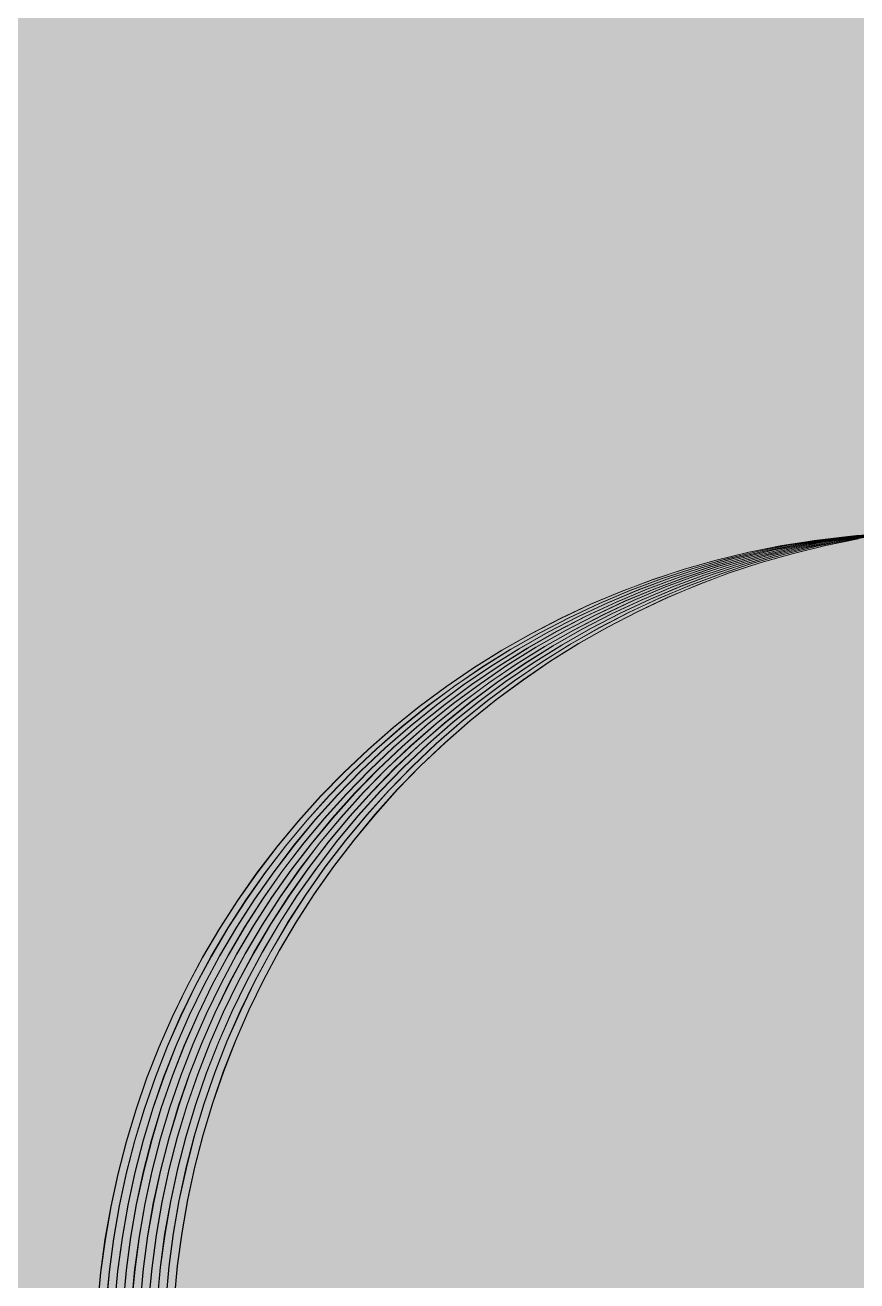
# Model space of a CAD drawing. Header units: millimetres. Extents: x 632 to 546626, y -3890 to 22200.
# Drawn here: x 370599.12 to 370603.12, y 16856.8 to 16862.84 of the extents above; entities that cross this region are included whole.
import ezdxf

# ---------------------------------------------------------------- set-up
doc = ezdxf.new("R2010")
doc.units = ezdxf.units.MM
doc.layers.add('A-270-M_ROOF', color=132, linetype='Continuous', lineweight=13)
doc.layers.add('A-770-ME_FFE_SA', color=91, linetype='Continuous', lineweight=13)

# ---------------------------------------------------------------- blocks, each defined once
blk = doc.blocks.new('Static Line_Sayfa_Metal Deck_Pan Mount - Up to 15 _ pitch - Max 2 Users-1845874-S6_501-SECTION A6')
at = {"layer": 'A-770-ME_FFE_SA', "lineweight": 5, "transparency": 33554432}
for points in [[(4548506.6009, 16851.0654), (4548705.8398, 16868.4965), (4548701.613, 16916.811), (4548502.374, 16899.3798), (4548504.442, 16875.742)], [(4548506.6419, 16851.069), (4548705.8808, 16868.5001), (4548701.6539, 16916.8146), (4548502.415, 16899.3834), (4548504.4833, 16875.742)], [(4548506.273, 16851.0367), (4548705.5119, 16868.4679), (4548701.285, 16916.7823), (4548502.0461, 16899.3512), (4548504.1116, 16875.742)], [(4548506.314, 16851.0403), (4548705.5529, 16868.4714), (4548701.326, 16916.7859), (4548502.0871, 16899.3547), (4548504.1529, 16875.742)], [(4548506.355, 16851.0439), (4548705.5939, 16868.475), (4548701.367, 16916.7895), (4548502.1281, 16899.3583), (4548504.1942, 16875.742)], [(4548506.396, 16851.0475), (4548705.6349, 16868.4786), (4548701.408, 16916.7931), (4548502.1691, 16899.3619), (4548504.2355, 16875.742)], [(4548506.4369, 16851.0511), (4548705.6759, 16868.4822), (4548701.449, 16916.7967), (4548502.2101, 16899.3655), (4548504.2768, 16875.742)], [(4548506.4779, 16851.0546), (4548705.7169, 16868.4858), (4548701.49, 16916.8002), (4548502.2511, 16899.3691), (4548504.3181, 16875.742)], [(4548506.5189, 16851.0582), (4548705.7579, 16868.4894), (4548701.531, 16916.8038), (4548502.292, 16899.3727), (4548504.3594, 16875.742)], [(4548506.5599, 16851.0618), (4548705.7988, 16868.493), (4548701.572, 16916.8074), (4548502.333, 16899.3763), (4548504.4007, 16875.742)], [(4548506.7766, 16849.0731), (4548706.0155, 16866.5043), (4548701.7884, 16914.8187), (4548502.5495, 16897.3876), (4548504.4433, 16875.742)], [(4548506.8175, 16849.0767), (4548706.0565, 16866.5079), (4548701.8294, 16914.8223), (4548502.5905, 16897.3911), (4548504.4846, 16875.742)], [(4548506.4486, 16849.0444), (4548705.6876, 16866.4756), (4548701.4605, 16914.79), (4548502.2216, 16897.3589), (4548504.1129, 16875.742)], [(4548506.4896, 16849.048), (4548705.7286, 16866.4792), (4548701.5015, 16914.7936), (4548502.2626, 16897.3625), (4548504.1542, 16875.742)], [(4548506.5306, 16849.0516), (4548705.7696, 16866.4828), (4548701.5425, 16914.7972), (4548502.3036, 16897.366), (4548504.1955, 16875.742)], [(4548506.5716, 16849.0552), (4548705.8106, 16866.4863), (4548701.5835, 16914.8008), (4548502.3446, 16897.3696), (4548504.2368, 16875.742)], [(4548506.6126, 16849.0588), (4548705.8515, 16866.4899), (4548701.6245, 16914.8044), (4548502.3855, 16897.3732), (4548504.2781, 16875.742)], [(4548506.6536, 16849.0624), (4548705.8925, 16866.4935), (4548701.6655, 16914.808), (4548502.4265, 16897.3768), (4548504.3194, 16875.742)], [(4548506.6946, 16849.066), (4548705.9335, 16866.4971), (4548701.7065, 16914.8115), (4548502.4675, 16897.3804), (4548504.3607, 16875.742)], [(4548506.7356, 16849.0695), (4548705.9745, 16866.5007), (4548701.7475, 16914.8151), (4548502.5085, 16897.384), (4548504.402, 16875.742)]]:
    blk.add_hatch(color=256, dxfattribs=at).paths.add_polyline_path(points)
at = {"layer": 'A-770-ME_FFE_SA', "lineweight": 5}
for p, q in [((4548560.5948, 16860.374), (4548560.754, 16860.3929)), ((4548560.6005, 16860.3631), (4548560.7588, 16860.3884)), ((4548560.634, 16860.3774), (4548560.7931, 16860.3963)), ((4548560.6396, 16860.3666), (4548560.7979, 16860.3918)), ((4548560.6415, 16860.3667), (4548560.7998, 16860.392)), ((4548560.6702, 16860.3856), (4548560.7132, 16860.3896)), ((4548560.2447, 16860.2901), (4548560.4005, 16860.3279)), ((4548560.2794, 16860.3173), (4548560.4365, 16860.3488)), ((4548560.2876, 16860.2938), (4548560.4433, 16860.3316)), ((4548560.3185, 16860.3207), (4548560.4757, 16860.3522)), ((4548560.3267, 16860.2972), (4548560.4825, 16860.335)), ((4548560.3286, 16860.2974), (4548560.4843, 16860.3352)), ((4548560.3677, 16860.3008), (4548560.5235, 16860.3386)), ((4548560.4005, 16860.3279), (4548560.5577, 16860.3594)), ((4548560.4365, 16860.3488), (4548560.5948, 16860.374)), ((4548560.4433, 16860.3316), (4548560.6005, 16860.3631)), ((4548560.4757, 16860.3522), (4548560.634, 16860.3774)), ((4548560.4825, 16860.335), (4548560.6396, 16860.3666)), ((4548560.4843, 16860.3352), (4548560.6415, 16860.3667)), ((4548560.5235, 16860.3386), (4548560.6806, 16860.3701)), ((4548560.5577, 16860.3594), (4548560.7159, 16860.3846)), ((4548559.9695, 16860.2355), (4548560.1236, 16860.2795)), ((4548560.0086, 16860.2389), (4548560.1628, 16860.2829)), ((4548560.0906, 16860.2461), (4548560.2447, 16860.2901)), ((4548560.1236, 16860.2795), (4548560.2794, 16860.3173)), ((4548560.1334, 16860.2498), (4548560.2876, 16860.2938)), ((4548560.1628, 16860.2829), (4548560.3185, 16860.3207)), ((4548560.1726, 16860.2532), (4548560.3267, 16860.2972)), ((4548560.1744, 16860.2534), (4548560.3286, 16860.2974)), ((4548560.2136, 16860.2568), (4548560.3677, 16860.3008)), ((4548559.8172, 16860.1853), (4548559.9695, 16860.2355)), ((4548559.8564, 16860.1888), (4548560.0086, 16860.2389)), ((4548559.9112, 16860.1505), (4548560.0613, 16860.2067)), ((4548559.9384, 16860.1959), (4548560.0906, 16860.2461)), ((4548559.9812, 16860.1997), (4548560.1334, 16860.2498)), ((4548560.0203, 16860.2031), (4548560.1726, 16860.2532)), ((4548560.0222, 16860.2033), (4548560.1744, 16860.2534)), ((4548560.0613, 16860.2067), (4548560.2136, 16860.2568)), ((4548559.6671, 16860.1292), (4548559.8172, 16860.1853)), ((4548559.7063, 16860.1326), (4548559.8564, 16860.1888)), ((4548559.7225, 16860.0848), (4548559.8702, 16860.1469)), ((4548559.7243, 16860.085), (4548559.8721, 16860.1471)), ((4548559.7635, 16860.0884), (4548559.9112, 16860.1505)), ((4548559.7883, 16860.1398), (4548559.9384, 16860.1959)), ((4548559.8311, 16860.1435), (4548559.9812, 16860.1997)), ((4548559.8702, 16860.1469), (4548560.0203, 16860.2031)), ((4548559.8721, 16860.1471), (4548560.0222, 16860.2033)), ((4548559.5194, 16860.067), (4548559.6671, 16860.1292)), ((4548559.5585, 16860.0705), (4548559.7063, 16860.1326)), ((4548559.5773, 16860.0168), (4548559.7225, 16860.0848)), ((4548559.5792, 16860.017), (4548559.7243, 16860.085)), ((4548559.6183, 16860.0204), (4548559.7635, 16860.0884)), ((4548559.6405, 16860.0776), (4548559.7883, 16860.1398)), ((4548559.6833, 16860.0814), (4548559.8311, 16860.1435)), ((4548559.4134, 16860.0025), (4548559.5585, 16860.0705)), ((4548559.4954, 16860.0096), (4548559.6405, 16860.0776)), ((4548559.5382, 16860.0134), (4548559.6833, 16860.0814)), ((4548559.2711, 16859.9287), (4548559.4134, 16860.0025)), ((4548559.353, 16859.9359), (4548559.4954, 16860.0096)), ((4548559.3959, 16859.9396), (4548559.5382, 16860.0134)), ((4548559.435, 16859.9431), (4548559.5773, 16860.0168)), ((4548559.4369, 16859.9432), (4548559.5792, 16860.017)), ((4548559.476, 16859.9467), (4548559.6183, 16860.0204)), ((4548559.1318, 16859.8494), (4548559.2711, 16859.9287)), ((4548559.2138, 16859.8565), (4548559.353, 16859.9359)), ((4548559.2566, 16859.8603), (4548559.3959, 16859.9396)), ((4548559.2958, 16859.8637), (4548559.435, 16859.9431)), ((4548559.2976, 16859.8639), (4548559.4369, 16859.9432)), ((4548559.3368, 16859.8673), (4548559.476, 16859.9467)), ((4548558.9958, 16859.7645), (4548559.1318, 16859.8494)), ((4548559.0778, 16859.7717), (4548559.2138, 16859.8565)), ((4548559.1207, 16859.7754), (4548559.2566, 16859.8603)), ((4548559.1598, 16859.7788), (4548559.2958, 16859.8637)), ((4548559.1616, 16859.779), (4548559.2976, 16859.8639)), ((4548559.2008, 16859.7824), (4548559.3368, 16859.8673)), ((4548559.0683, 16859.6922), (4548559.2008, 16859.7824)), ((4548558.7404, 16859.6635), (4548558.8729, 16859.7537)), ((4548558.8242, 16859.6708), (4548558.9567, 16859.7611)), ((4548558.8634, 16859.6742), (4548558.9958, 16859.7645)), ((4548558.9454, 16859.6814), (4548559.0778, 16859.7717)), ((4548558.9882, 16859.6852), (4548559.1207, 16859.7754)), ((4548559.0273, 16859.6886), (4548559.1598, 16859.7788)), ((4548559.0292, 16859.6887), (4548559.1616, 16859.779)), ((4548558.6955, 16859.5753), (4548558.8242, 16859.6708)), ((4548558.7346, 16859.5788), (4548558.8634, 16859.6742)), ((4548558.8166, 16859.5859), (4548558.9454, 16859.6814)), ((4548558.8594, 16859.5897), (4548558.9882, 16859.6852)), ((4548558.8986, 16859.5931), (4548559.0273, 16859.6886)), ((4548558.9004, 16859.5933), (4548559.0292, 16859.6887)), ((4548558.9396, 16859.5967), (4548559.0683, 16859.6922)), ((4548558.5707, 16859.4748), (4548558.6955, 16859.5753)), ((4548558.6098, 16859.4782), (4548558.7346, 16859.5788)), ((4548558.6918, 16859.4854), (4548558.8166, 16859.5859)), ((4548558.7346, 16859.4891), (4548558.8594, 16859.5897)), ((4548558.7738, 16859.4926), (4548558.8986, 16859.5931)), ((4548558.7756, 16859.4927), (4548558.9004, 16859.5933)), ((4548558.8148, 16859.4961), (4548558.9396, 16859.5967)), ((4548558.5711, 16859.3799), (4548558.6918, 16859.4854)), ((4548558.6139, 16859.3837), (4548558.7346, 16859.4891)), ((4548558.6531, 16859.3871), (4548558.7738, 16859.4926)), ((4548558.6549, 16859.3873), (4548558.7756, 16859.4927)), ((4548558.694, 16859.3907), (4548558.8148, 16859.4961)), ((4548558.4891, 16859.3728), (4548558.6098, 16859.4782)), ((4548558.2497, 16859.2518), (4548558.3661, 16859.362)), ((4548558.3727, 16859.2626), (4548558.4891, 16859.3728)), ((4548558.4547, 16859.2697), (4548558.5711, 16859.3799)), ((4548558.4975, 16859.2735), (4548558.6139, 16859.3837)), ((4548558.5367, 16859.2769), (4548558.6531, 16859.3871)), ((4548558.5385, 16859.2771), (4548558.6549, 16859.3873)), ((4548558.5777, 16859.2805), (4548558.694, 16859.3907)), ((4548558.1379, 16859.137), (4548558.2497, 16859.2518)), ((4548558.2608, 16859.1478), (4548558.3727, 16859.2626)), ((4548558.3428, 16859.155), (4548558.4547, 16859.2697)), ((4548558.3856, 16859.1587), (4548558.4975, 16859.2735)), ((4548558.4248, 16859.1621), (4548558.5367, 16859.2769)), ((4548558.4266, 16859.1623), (4548558.5385, 16859.2771)), ((4548558.4658, 16859.1657), (4548558.5777, 16859.2805)), ((4548558.1536, 16859.0287), (4548558.2608, 16859.1478)), ((4548558.2356, 16859.0358), (4548558.3428, 16859.155)), ((4548558.2784, 16859.0396), (4548558.3856, 16859.1587)), ((4548558.3176, 16859.043), (4548558.4248, 16859.1621)), ((4548558.3194, 16859.0432), (4548558.4266, 16859.1623)), ((4548558.3585, 16859.0466), (4548558.4658, 16859.1657)), ((4548558.0512, 16858.9053), (4548558.1536, 16859.0287)), ((4548558.1332, 16858.9125), (4548558.2356, 16859.0358)), ((4548558.176, 16858.9162), (4548558.2784, 16859.0396)), ((4548558.2152, 16858.9197), (4548558.3176, 16859.043)), ((4548558.217, 16858.9198), (4548558.3194, 16859.0432)), ((4548558.2562, 16858.9232), (4548558.3585, 16859.0466)), ((4548557.9539, 16858.778), (4548558.0512, 16858.9053)), ((4548558.0359, 16858.7852), (4548558.1332, 16858.9125)), ((4548558.0787, 16858.7889), (4548558.176, 16858.9162)), ((4548558.1178, 16858.7923), (4548558.2152, 16858.9197)), ((4548558.1197, 16858.7925), (4548558.217, 16858.9198)), ((4548558.1588, 16858.7959), (4548558.2562, 16858.9232)), ((4548557.8617, 16858.6469), (4548557.9539, 16858.778)), ((4548557.9437, 16858.654), (4548558.0359, 16858.7852)), ((4548557.9865, 16858.6578), (4548558.0787, 16858.7889)), ((4548558.0257, 16858.6612), (4548558.1178, 16858.7923)), ((4548558.0275, 16858.6614), (4548558.1197, 16858.7925)), ((4548558.0667, 16858.6648), (4548558.1588, 16858.7959)), ((4548557.7357, 16858.5087), (4548557.8226, 16858.6434)), ((4548557.7748, 16858.5122), (4548557.8617, 16858.6469)), ((4548557.8568, 16858.5193), (4548557.9437, 16858.654)), ((4548557.8997, 16858.5231), (4548557.9865, 16858.6578)), ((4548557.9388, 16858.5265), (4548558.0257, 16858.6612)), ((4548557.9406, 16858.5267), (4548558.0275, 16858.6614)), ((4548557.9798, 16858.5301), (4548558.0667, 16858.6648)), ((4548557.7754, 16858.3813), (4548557.8568, 16858.5193)), ((4548557.8183, 16858.385), (4548557.8997, 16858.5231)), ((4548557.8574, 16858.3884), (4548557.9388, 16858.5265)), ((4548557.8592, 16858.3886), (4548557.9406, 16858.5267)), ((4548557.8984, 16858.392), (4548557.9798, 16858.5301)), ((4548557.6934, 16858.3741), (4548557.7748, 16858.5122)), ((4548557.6953, 16858.3742), (4548557.7767, 16858.5123)), ((4548557.6176, 16858.2329), (4548557.6934, 16858.3741)), ((4548557.6195, 16858.233), (4548557.6953, 16858.3742)), ((4548557.6996, 16858.24), (4548557.7754, 16858.3813)), ((4548557.7424, 16858.2438), (4548557.8183, 16858.385)), ((4548557.7816, 16858.2472), (4548557.8574, 16858.3884)), ((4548557.7834, 16858.2474), (4548557.8592, 16858.3886)), ((4548557.8226, 16858.2508), (4548557.8984, 16858.392)), ((4548557.5475, 16858.0887), (4548557.6176, 16858.2329)), ((4548557.5494, 16858.0889), (4548557.6195, 16858.233)), ((4548557.6295, 16858.0959), (4548557.6996, 16858.24)), ((4548557.6723, 16858.0997), (4548557.7424, 16858.2438)), ((4548557.7115, 16858.1031), (4548557.7816, 16858.2472)), ((4548557.7133, 16858.1032), (4548557.7834, 16858.2474)), ((4548557.7525, 16858.1067), (4548557.8226, 16858.2508)), ((4548557.5652, 16857.9491), (4548557.6295, 16858.0959)), ((4548557.608, 16857.9528), (4548557.6723, 16858.0997)), ((4548557.6472, 16857.9563), (4548557.7115, 16858.1031)), ((4548557.649, 16857.9564), (4548557.7133, 16858.1032)), ((4548557.6882, 16857.9598), (4548557.7525, 16858.1067)), ((4548557.4832, 16857.9419), (4548557.5475, 16858.0887)), ((4548557.4851, 16857.9421), (4548557.5494, 16858.0889)), ((4548557.4249, 16857.7926), (4548557.4832, 16857.9419)), ((4548557.4267, 16857.7928), (4548557.4851, 16857.9421)), ((4548557.5068, 16857.7998), (4548557.5652, 16857.9491)), ((4548557.5497, 16857.8035), (4548557.608, 16857.9528)), ((4548557.5888, 16857.807), (4548557.6472, 16857.9563)), ((4548557.5906, 16857.8071), (4548557.649, 16857.9564)), ((4548557.6298, 16857.8106), (4548557.6882, 16857.9598)), ((4548557.3725, 16857.6411), (4548557.4249, 16857.7926)), ((4548557.3743, 16857.6413), (4548557.4267, 16857.7928)), ((4548557.4545, 16857.6483), (4548557.5068, 16857.7998)), ((4548557.4973, 16857.6521), (4548557.5497, 16857.8035)), ((4548557.5365, 16857.6555), (4548557.5888, 16857.807)), ((4548557.5383, 16857.6556), (4548557.5906, 16857.8071)), ((4548557.5774, 16857.6591), (4548557.6298, 16857.8106)), ((4548557.3262, 16857.4877), (4548557.3725, 16857.6411)), ((4548557.3281, 16857.4878), (4548557.3743, 16857.6413)), ((4548557.4082, 16857.4948), (4548557.4545, 16857.6483)), ((4548557.4511, 16857.4986), (4548557.4973, 16857.6521)), ((4548557.4902, 16857.502), (4548557.5365, 16857.6555)), ((4548557.492, 16857.5022), (4548557.5383, 16857.6556)), ((4548557.5312, 16857.5056), (4548557.5774, 16857.6591)), ((4548557.3681, 16857.3397), (4548557.4082, 16857.4948)), ((4548557.411, 16857.3434), (4548557.4511, 16857.4986)), ((4548557.4501, 16857.3468), (4548557.4902, 16857.502)), ((4548557.452, 16857.347), (4548557.492, 16857.5022)), ((4548557.4911, 16857.3504), (4548557.5312, 16857.5056)), ((4548557.2862, 16857.3325), (4548557.3262, 16857.4877)), ((4548557.288, 16857.3326), (4548557.3281, 16857.4878)), ((4548557.2113, 16857.1722), (4548557.2452, 16857.3289)), ((4548557.2523, 16857.1758), (4548557.2862, 16857.3325)), ((4548557.2542, 16857.176), (4548557.288, 16857.3326)), ((4548557.3343, 16857.183), (4548557.3681, 16857.3397)), ((4548557.3771, 16857.1867), (4548557.411, 16857.3434)), ((4548557.4163, 16857.1902), (4548557.4501, 16857.3468)), ((4548557.4181, 16857.1903), (4548557.452, 16857.347)), ((4548557.4573, 16857.1937), (4548557.4911, 16857.3504)), ((4548557.3887, 16857.0323), (4548557.4163, 16857.1902)), ((4548557.3906, 16857.0324), (4548557.4181, 16857.1903)), ((4548557.4297, 16857.0358), (4548557.4573, 16857.1937)), ((4548557.1838, 16857.0143), (4548557.2113, 16857.1722)), ((4548557.2248, 16857.0179), (4548557.2523, 16857.1758)), ((4548557.2266, 16857.0181), (4548557.2542, 16857.176)), ((4548557.3068, 16857.0251), (4548557.3343, 16857.183)), ((4548557.3496, 16857.0288), (4548557.3771, 16857.1867)), ((4548557.1626, 16856.8555), (4548557.1838, 16857.0143)), ((4548557.2036, 16856.859), (4548557.2248, 16857.0179)), ((4548557.2054, 16856.8592), (4548557.2266, 16857.0181)), ((4548557.2855, 16856.8662), (4548557.3068, 16857.0251)), ((4548557.3284, 16856.87), (4548557.3496, 16857.0288)), ((4548557.3675, 16856.8734), (4548557.3887, 16857.0323)), ((4548557.3694, 16856.8735), (4548557.3906, 16857.0324)), ((4548557.4085, 16856.877), (4548557.4297, 16857.0358)), ((4548557.1477, 16856.6959), (4548557.1626, 16856.8555)), ((4548557.1887, 16856.6994), (4548557.2036, 16856.859)), ((4548557.1906, 16856.6996), (4548557.2054, 16856.8592)), ((4548557.2707, 16856.7066), (4548557.2855, 16856.8662)), ((4548557.3135, 16856.7104), (4548557.3284, 16856.87)), ((4548557.3527, 16856.7138), (4548557.3675, 16856.8734)), ((4548557.3545, 16856.714), (4548557.3694, 16856.8735)), ((4548557.3937, 16856.7174), (4548557.4085, 16856.877))]:
    blk.add_line(p, q, dxfattribs=at)
at = {"layer": 'A-770-ME_FFE_SA', "lineweight": 5, "flags": 128}
for points in [[(4548560.6817, 16860.3868), (4548560.6734, 16860.3861)], [(4548557.0248, 16856.6851), (4548557.0396, 16856.8447), (4548557.0608, 16857.0036), (4548557.0884, 16857.1615), (4548557.1222, 16857.3181), (4548557.1623, 16857.4733), (4548557.2085, 16857.6268), (4548557.2609, 16857.7783), (4548557.3193, 16857.9276), (4548557.3836, 16858.0744), (4548557.4537, 16858.2185), (4548557.5295, 16858.3597), (4548557.6109, 16858.4978), (4548557.6978, 16858.6325), (4548557.7899, 16858.7636), (4548557.8873, 16858.891), (4548557.9896, 16859.0143), (4548558.0969, 16859.1335), (4548558.2088, 16859.2482), (4548558.3251, 16859.3584), (4548558.4459, 16859.4639), (4548558.5707, 16859.5644), (4548558.6994, 16859.6599), (4548558.8319, 16859.7501), (4548558.9679, 16859.835), (4548559.1071, 16859.9144), (4548559.2494, 16859.9881), (4548559.3946, 16860.0561), (4548559.5423, 16860.1182), (4548559.6924, 16860.1744), (4548559.8447, 16860.2245), (4548559.9988, 16860.2685), (4548560.1546, 16860.3063), (4548560.3117, 16860.3379), (4548560.47, 16860.3631), (4548560.6292, 16860.382), (4548560.6723, 16860.386)], [(4548557.0266, 16856.6853), (4548557.0414, 16856.8449), (4548557.0627, 16857.0037), (4548557.0902, 16857.1616), (4548557.1241, 16857.3183), (4548557.1641, 16857.4735), (4548557.2104, 16857.627), (4548557.2627, 16857.7784), (4548557.3211, 16857.9277), (4548557.3854, 16858.0745), (4548557.4555, 16858.2187), (4548557.5313, 16858.3599), (4548557.6127, 16858.498), (4548557.6996, 16858.6327), (4548557.7918, 16858.7638), (4548557.8891, 16858.8911), (4548557.9915, 16859.0145), (4548558.0987, 16859.1336), (4548558.2106, 16859.2484), (4548558.327, 16859.3586), (4548558.4477, 16859.464), (4548558.5725, 16859.5646), (4548558.7013, 16859.66), (4548558.8337, 16859.7503), (4548558.9697, 16859.8352), (4548559.1089, 16859.9145), (4548559.2513, 16859.9883), (4548559.3964, 16860.0563), (4548559.5442, 16860.1184), (4548559.6943, 16860.1746), (4548559.8465, 16860.2247), (4548560.0006, 16860.2687), (4548560.1564, 16860.3065), (4548560.3136, 16860.338), (4548560.4718, 16860.3633), (4548560.631, 16860.3821), (4548560.6741, 16860.3861)], [(4548557.0676, 16856.6889), (4548557.0824, 16856.8484), (4548557.1036, 16857.0073), (4548557.1312, 16857.1652), (4548557.165, 16857.3219), (4548557.2051, 16857.4771), (4548557.2514, 16857.6305), (4548557.3037, 16857.782), (4548557.3621, 16857.9313), (4548557.4264, 16858.0781), (4548557.4965, 16858.2223), (4548557.5723, 16858.3635), (4548557.6537, 16858.5016), (4548557.7406, 16858.6363), (4548557.8328, 16858.7674), (4548557.9301, 16858.8947), (4548558.0325, 16859.0181), (4548558.1397, 16859.1372), (4548558.2516, 16859.252), (4548558.368, 16859.3622), (4548558.4887, 16859.4676), (4548558.6135, 16859.5682), (4548558.7423, 16859.6636), (4548558.8747, 16859.7539), (4548559.0107, 16859.8388), (4548559.1499, 16859.9181), (4548559.2923, 16859.9919), (4548559.4374, 16860.0599), (4548559.5852, 16860.122), (4548559.7353, 16860.1782), (4548559.8875, 16860.2283), (4548560.0416, 16860.2723), (4548560.1974, 16860.3101), (4548560.3546, 16860.3416), (4548560.5128, 16860.3669), (4548560.672, 16860.3857), (4548560.7151, 16860.3897)], [(4548557.1067, 16856.6923), (4548557.1216, 16856.8519), (4548557.1428, 16857.0107), (4548557.1703, 16857.1686), (4548557.2042, 16857.3253), (4548557.2443, 16857.4805), (4548557.2905, 16857.634), (4548557.3429, 16857.7855), (4548557.4012, 16857.9347), (4548557.4655, 16858.0816), (4548557.5356, 16858.2257), (4548557.6115, 16858.3669), (4548557.6929, 16858.505), (4548557.7797, 16858.6397), (4548557.8719, 16858.7708), (4548557.9693, 16858.8981), (4548558.0716, 16859.0215), (4548558.1788, 16859.1406), (4548558.2907, 16859.2554), (4548558.4071, 16859.3656), (4548558.5278, 16859.471), (4548558.6527, 16859.5716), (4548558.7814, 16859.6671), (4548558.9139, 16859.7573), (4548559.0498, 16859.8422), (4548559.1891, 16859.9216), (4548559.3314, 16859.9953), (4548559.4765, 16860.0633), (4548559.6243, 16860.1254), (4548559.7744, 16860.1816), (4548559.9267, 16860.2317), (4548560.0808, 16860.2757), (4548560.2365, 16860.3135), (4548560.3937, 16860.345), (4548560.552, 16860.3703), (4548560.7112, 16860.3892)], [(4548557.1086, 16856.6924), (4548557.1234, 16856.852), (4548557.1446, 16857.0109), (4548557.1722, 16857.1688), (4548557.206, 16857.3255), (4548557.2461, 16857.4807), (4548557.2924, 16857.6341), (4548557.3447, 16857.7856), (4548557.4031, 16857.9349), (4548557.4674, 16858.0817), (4548557.5375, 16858.2259), (4548557.6133, 16858.3671), (4548557.6947, 16858.5051), (4548557.7816, 16858.6398), (4548557.8738, 16858.771), (4548557.9711, 16858.8983), (4548558.0735, 16859.0216), (4548558.1807, 16859.1408), (4548558.2926, 16859.2556), (4548558.409, 16859.3658), (4548558.5297, 16859.4712), (4548558.6545, 16859.5717), (4548558.7832, 16859.6672), (4548558.9157, 16859.7575), (4548559.0517, 16859.8423), (4548559.1909, 16859.9217), (4548559.3332, 16859.9955), (4548559.4784, 16860.0634), (4548559.6261, 16860.1256), (4548559.7763, 16860.1817), (4548559.9285, 16860.2319), (4548560.0826, 16860.2759), (4548560.2384, 16860.3137), (4548560.3955, 16860.3452), (4548560.5538, 16860.3704), (4548560.713, 16860.3893)], [(4548557.2297, 16856.703), (4548557.2446, 16856.8626), (4548557.2658, 16857.0215), (4548557.2933, 16857.1794), (4548557.3272, 16857.3361), (4548557.3672, 16857.4913), (4548557.4135, 16857.6447), (4548557.4658, 16857.7962), (4548557.5242, 16857.9455), (4548557.5885, 16858.0923), (4548557.6586, 16858.2365), (4548557.7344, 16858.3777), (4548557.8158, 16858.5157), (4548557.9027, 16858.6504), (4548557.9949, 16858.7816), (4548558.0922, 16858.9089), (4548558.1946, 16859.0322), (4548558.3018, 16859.1514), (4548558.4137, 16859.2662), (4548558.5301, 16859.3763), (4548558.6508, 16859.4818), (4548558.7756, 16859.5823), (4548558.9044, 16859.6778), (4548559.0368, 16859.7681), (4548559.1728, 16859.8529), (4548559.3121, 16859.9323), (4548559.4544, 16860.0061), (4548559.5995, 16860.074), (4548559.7473, 16860.1362), (4548559.8974, 16860.1923), (4548560.0496, 16860.2425), (4548560.2038, 16860.2865), (4548560.3595, 16860.3243), (4548560.5167, 16860.3558), (4548560.675, 16860.381)], [(4548557.2316, 16856.7032), (4548557.2464, 16856.8628), (4548557.2676, 16857.0217), (4548557.2952, 16857.1796), (4548557.329, 16857.3362), (4548557.3691, 16857.4914), (4548557.4153, 16857.6449), (4548557.4677, 16857.7964), (4548557.526, 16857.9457), (4548557.5903, 16858.0925), (4548557.6605, 16858.2366), (4548557.7363, 16858.3778), (4548557.8177, 16858.5159), (4548557.9045, 16858.6506), (4548557.9967, 16858.7817), (4548558.0941, 16858.9091), (4548558.1964, 16859.0324), (4548558.3036, 16859.1515), (4548558.4155, 16859.2663), (4548558.5319, 16859.3765), (4548558.6526, 16859.482), (4548558.7775, 16859.5825), (4548558.9062, 16859.678), (4548559.0387, 16859.7682), (4548559.1746, 16859.8531), (4548559.3139, 16859.9325), (4548559.4562, 16860.0062), (4548559.6014, 16860.0742), (4548559.7491, 16860.1363), (4548559.8992, 16860.1925), (4548560.0515, 16860.2426), (4548560.2056, 16860.2866), (4548560.3614, 16860.3244), (4548560.5185, 16860.356), (4548560.6768, 16860.3812)], [(4548557.2452, 16857.3289), (4548557.2853, 16857.4841), (4548557.3315, 16857.6376), (4548557.3839, 16857.789), (4548557.4422, 16857.9383), (4548557.5065, 16858.0851), (4548557.5766, 16858.2293), (4548557.6525, 16858.3705), (4548557.7339, 16858.5086), (4548557.8207, 16858.6433), (4548557.9129, 16858.7744), (4548558.0103, 16858.9017), (4548558.1126, 16859.0251), (4548558.2198, 16859.1442), (4548558.3317, 16859.259), (4548558.4481, 16859.3692), (4548558.5688, 16859.4746), (4548558.6936, 16859.5752), (4548558.8224, 16859.6706), (4548558.9549, 16859.7609), (4548559.0908, 16859.8458), (4548559.2301, 16859.9251), (4548559.3724, 16859.9989), (4548559.5175, 16860.0669), (4548559.6653, 16860.129), (4548559.8154, 16860.1852), (4548559.9676, 16860.2353), (4548560.1218, 16860.2793), (4548560.2775, 16860.3171), (4548560.4347, 16860.3486), (4548560.593, 16860.3739), (4548560.7521, 16860.3927)], [(4548557.2725, 16856.7068), (4548557.2874, 16856.8664), (4548557.3086, 16857.0252), (4548557.3361, 16857.1831), (4548557.37, 16857.3398), (4548557.4101, 16857.495), (4548557.4563, 16857.6485), (4548557.5087, 16857.8), (4548557.567, 16857.9492), (4548557.6313, 16858.0961), (4548557.7014, 16858.2402), (4548557.7773, 16858.3814), (4548557.8587, 16858.5195), (4548557.9455, 16858.6542), (4548558.0377, 16858.7853), (4548558.1351, 16858.9127), (4548558.2374, 16859.036), (4548558.3446, 16859.1551), (4548558.4565, 16859.2699), (4548558.5729, 16859.3801), (4548558.6936, 16859.4856), (4548558.8185, 16859.5861), (4548558.9472, 16859.6816), (4548559.0797, 16859.7718), (4548559.2156, 16859.8567), (4548559.3549, 16859.9361), (4548559.4972, 16860.0098), (4548559.6423, 16860.0778), (4548559.7901, 16860.1399), (4548559.9402, 16860.1961), (4548560.0925, 16860.2462), (4548560.2466, 16860.2902), (4548560.4023, 16860.328), (4548560.5595, 16860.3596), (4548560.7178, 16860.3848)], [(4548557.3117, 16856.7102), (4548557.3265, 16856.8698), (4548557.3477, 16857.0287), (4548557.3753, 16857.1866), (4548557.4091, 16857.3432), (4548557.4492, 16857.4984), (4548557.4955, 16857.6519), (4548557.5478, 16857.8034), (4548557.6062, 16857.9527), (4548557.6705, 16858.0995), (4548557.7406, 16858.2436), (4548557.8164, 16858.3848), (4548557.8978, 16858.5229), (4548557.9847, 16858.6576), (4548558.0769, 16858.7887), (4548558.1742, 16858.9161), (4548558.2766, 16859.0394), (4548558.3838, 16859.1586), (4548558.4957, 16859.2733), (4548558.6121, 16859.3835), (4548558.7328, 16859.489), (4548558.8576, 16859.5895), (4548558.9864, 16859.685), (4548559.1188, 16859.7752), (4548559.2548, 16859.8601), (4548559.394, 16859.9395), (4548559.5363, 16860.0132), (4548559.6815, 16860.0812), (4548559.8292, 16860.1433), (4548559.9794, 16860.1995), (4548560.1316, 16860.2496), (4548560.2857, 16860.2936), (4548560.4415, 16860.3314), (4548560.5986, 16860.363), (4548560.7569, 16860.3882)], [(4548557.3955, 16856.7175), (4548557.4103, 16856.8771), (4548557.4316, 16857.036), (4548557.4591, 16857.1939), (4548557.493, 16857.3506), (4548557.533, 16857.5058), (4548557.5793, 16857.6592), (4548557.6316, 16857.8107), (4548557.69, 16857.96), (4548557.7543, 16858.1068), (4548557.8244, 16858.251), (4548557.9002, 16858.3922), (4548557.9816, 16858.5302), (4548558.0685, 16858.665), (4548558.1607, 16858.7961), (4548558.258, 16858.9234), (4548558.3604, 16859.0467), (4548558.4676, 16859.1659), (4548558.5795, 16859.2807), (4548558.6959, 16859.3909), (4548558.8166, 16859.4963), (4548558.9414, 16859.5969), (4548559.0702, 16859.6923), (4548559.2026, 16859.7826), (4548559.3386, 16859.8674), (4548559.4778, 16859.9468), (4548559.6202, 16860.0206), (4548559.7653, 16860.0885), (4548559.9131, 16860.1507), (4548560.0632, 16860.2069), (4548560.2154, 16860.257), (4548560.3695, 16860.301), (4548560.5253, 16860.3388), (4548560.6825, 16860.3703)], [(4548557.7767, 16858.5123), (4548557.8636, 16858.647), (4548557.9557, 16858.7781), (4548558.0531, 16858.9055), (4548558.1554, 16859.0288), (4548558.2627, 16859.148), (4548558.3746, 16859.2627), (4548558.4909, 16859.3729), (4548558.6117, 16859.4784), (4548558.7365, 16859.5789), (4548558.8652, 16859.6744), (4548558.9977, 16859.7646), (4548559.1337, 16859.8495), (4548559.2729, 16859.9289), (4548559.4152, 16860.0026), (4548559.5604, 16860.0706), (4548559.7081, 16860.1327), (4548559.8582, 16860.1889), (4548560.0105, 16860.239), (4548560.1646, 16860.283), (4548560.3204, 16860.3208), (4548560.4775, 16860.3524), (4548560.6358, 16860.3776), (4548560.795, 16860.3965)], [(4548559.4356, 16860.0597), (4548559.5833, 16860.1218), (4548559.7334, 16860.178), (4548559.8857, 16860.2281), (4548560.0398, 16860.2721), (4548560.1956, 16860.3099), (4548560.3527, 16860.3415), (4548560.511, 16860.3667), (4548560.6702, 16860.3856)], [(4548558.8729, 16859.7537), (4548559.0088, 16859.8386), (4548559.1481, 16859.918), (4548559.2904, 16859.9917), (4548559.4356, 16860.0597)], [(4548558.9567, 16859.7611), (4548559.0927, 16859.8459), (4548559.2319, 16859.9253), (4548559.3742, 16859.999), (4548559.5194, 16860.067)], [(4548558.3661, 16859.362), (4548558.4868, 16859.4675), (4548558.6117, 16859.568), (4548558.7404, 16859.6635)], [(4548558.3336, 16859.2591), (4548558.45, 16859.3693), (4548558.5707, 16859.4748)], [(4548558.0121, 16858.9019), (4548558.1145, 16859.0252), (4548558.2217, 16859.1444), (4548558.3336, 16859.2591)], [(4548557.7387, 16858.6361), (4548557.8309, 16858.7672), (4548557.9283, 16858.8946), (4548558.0306, 16859.0179), (4548558.1379, 16859.137)], [(4548557.8226, 16858.6434), (4548557.9147, 16858.7746), (4548558.0121, 16858.9019)], [(4548557.4245, 16858.078), (4548557.4947, 16858.2221), (4548557.5705, 16858.3633), (4548557.6519, 16858.5014), (4548557.7387, 16858.6361)], [(4548557.5785, 16858.2294), (4548557.6543, 16858.3707), (4548557.7357, 16858.5087)], [(4548557.4441, 16857.9385), (4548557.5084, 16858.0853), (4548557.5785, 16858.2294)], [(4548557.3019, 16857.7819), (4548557.3603, 16857.9311), (4548557.4245, 16858.078)], [(4548557.247, 16857.3291), (4548557.2871, 16857.4842), (4548557.3333, 16857.6377), (4548557.3857, 16857.7892), (4548557.4441, 16857.9385)], [(4548557.0704, 16856.0482), (4548557.0596, 16856.2081), (4548557.0553, 16856.3684), (4548557.0573, 16856.5286), (4548557.0658, 16856.6887), (4548557.0806, 16856.8483), (4548557.1018, 16857.0072), (4548557.1294, 16857.1651), (4548557.1632, 16857.3217), (4548557.2033, 16857.4769), (4548557.2495, 16857.6304), (4548557.3019, 16857.7819)], [(4548557.1496, 16856.696), (4548557.1644, 16856.8556), (4548557.1856, 16857.0145), (4548557.2132, 16857.1724), (4548557.247, 16857.3291)]]:
    blk.add_lwpolyline(points, dxfattribs=at)
blk = doc.blocks.new('25021-APA-ZZ-ZZ-M3-AR-000001_V3_rvt-6-S6_501-SECTION A6')
at = {"layer": 'A-270-M_ROOF', "transparency": 33554432}
blk.add_hatch(color=9, dxfattribs=at).paths.add_polyline_path([(4535648.8231, 15720.3831), (4558304.6143, 17702.508), (4578095.6143, 15971.0199), (4578095.6143, 16011.1727), (4558304.6143, 17742.6608), (4535648.8231, 15760.5359)])
at = {"layer": 'A-770-ME_FFE_SA', "color": 53, "lineweight": 5}
blk.add_blockref('Static Line_Sayfa_Metal Deck_Pan Mount - Up to 15 _ pitch - Max 2 Users-1845874-S6_501-SECTION A6', (0, 0), dxfattribs=at)

msp = doc.modelspace()

# ---------------------------------------------------------------- block references
at = {"color": 10, "lineweight": 5}
msp.add_blockref('25021-APA-ZZ-ZZ-M3-AR-000001_V3_rvt-6-S6_501-SECTION A6', (-4177957.5538, 0), dxfattribs=at)

doc.saveas('drawing.dxf')
